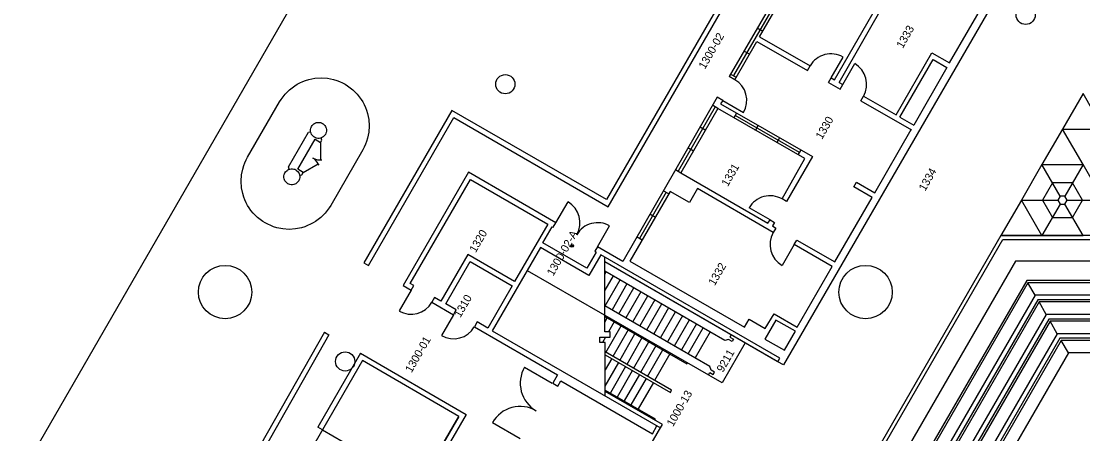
# Model space of a CAD drawing. Extents: x 2146168 to 2147252, y 2145478 to 2146523.
# Drawn here: x 2146242.03 to 2146281.81, y 2145832.28 to 2145847.74 of the extents above; entities that cross this region are included whole.
import ezdxf

# ---------------------------------------------------------------- set-up
doc = ezdxf.new("R2010")
doc.units = 0
for name, color, linetype in [('Level 1', 7, 'Continuous'), ('Level 12', 7, 'Continuous'), ('Level 13', 7, 'Continuous'), ('Level 17', 7, 'Continuous'), ('Level 3', 7, 'Continuous'), ('Level 33', 7, 'Continuous'), ('Level 49', 7, 'Continuous')]:
    doc.layers.add(name, color=color, linetype=linetype)

msp = doc.modelspace()

# ---------------------------------------------------------------- linework, layer by layer
at = {"layer": 'Level 1'}
for p, q in [((2146274.509, 2145855.922), (2146268.559, 2145845.672)), ((2146281.829, 2145854.292), (2146270.589, 2145834.862)), ((2146269.694, 2145847.158), (2146272.349, 2145851.762)), ((2146272.508, 2145845.551), (2146275.29, 2145850.412)), ((2146272.682, 2145845.451), (2146275.464, 2145850.312)), ((2146270.719, 2145849.162), (2146268.719, 2145845.702)), ((2146276.819, 2145846.182), (2146278.275, 2145848.706)), ((2146269.609, 2145847.492), (2146269.819, 2145847.372)), ((2146268.769, 2145845.552), (2146269.594, 2145846.985)), ((2146269.594, 2145846.985), (2146271.497, 2145845.898)), ((2146269.694, 2145847.158), (2146271.596, 2145846.071)), ((2146269.319, 2145846.502), (2146269.109, 2145846.622)), ((2146274.816, 2145844.231), (2146276.159, 2145846.562)), ((2146276.159, 2145846.562), (2146276.819, 2145846.182)), ((2146274.956, 2145844.151), (2146276.199, 2145846.312)), ((2146276.199, 2145846.312), (2146276.719, 2145846.012)), ((2146268.609, 2145845.762), (2146268.819, 2145845.642)), ((2146271.497, 2145845.898), (2146271.596, 2145846.071)), ((2146276.719, 2145846.012), (2146275.477, 2145843.853)), ((2146268.769, 2145845.552), (2146268.559, 2145845.672)), ((2146272.278, 2145845.451), (2146272.377, 2145845.625)), ((2146272.278, 2145845.451), (2146272.713, 2145845.202)), ((2146272.377, 2145845.625), (2146272.508, 2145845.55)), ((2146272.682, 2145845.451), (2146272.813, 2145845.377)), ((2146272.713, 2145845.202), (2146272.813, 2145845.377)), ((2146273.494, 2145844.756), (2146273.594, 2145844.93)), ((2146273.594, 2145844.93), (2146274.816, 2145844.231)), ((2146268.109, 2145844.892), (2146264.579, 2145838.742)), ((2146268.039, 2145844.532), (2146266.649, 2145842.122)), ((2146268.139, 2145844.472), (2146267.939, 2145844.592)), ((2146268.319, 2145844.772), (2146268.109, 2145844.892)), ((2146268.319, 2145844.772), (2146268.239, 2145844.642)), ((2146268.239, 2145844.642), (2146271.679, 2145842.672)), ((2146273.494, 2145844.756), (2146275.397, 2145843.669)), ((2146268.139, 2145844.472), (2146266.749, 2145842.062)), ((2146271.399, 2145842.592), (2146268.139, 2145844.472)), ((2146268.839, 2145844.292), (2146268.739, 2145844.122)), ((2146271.199, 2145842.822), (2146268.789, 2145844.212)), ((2146274.956, 2145844.151), (2146275.477, 2145843.853)), ((2146267.469, 2145843.782), (2146267.679, 2145843.662)), ((2146269.549, 2145843.652), (2146269.649, 2145843.832)), ((2146270.439, 2145843.372), (2146270.339, 2145843.192)), ((2146274.019, 2145841.312), (2146275.378, 2145843.68)), ((2146267.219, 2145842.872), (2146267.009, 2145842.992)), ((2146270.539, 2145841.082), (2146271.399, 2145842.592)), ((2146271.679, 2145842.672), (2146270.709, 2145840.982)), ((2146271.149, 2145842.732), (2146271.249, 2145842.902)), ((2146266.549, 2145842.182), (2146266.749, 2145842.062)), ((2146258.789, 2145842.082), (2146256.339, 2145837.842)), ((2146256.609, 2145837.912), (2146258.859, 2145841.812)), ((2146262.069, 2145840.192), (2146258.789, 2145842.082)), ((2146258.859, 2145841.812), (2146261.759, 2145840.132)), ((2146266.749, 2145842.062), (2146270.009, 2145840.172)), ((2146266.349, 2145841.362), (2146264.839, 2145838.752)), ((2146266.299, 2145841.272), (2146266.089, 2145841.392)), ((2146267.069, 2145840.952), (2146266.349, 2145841.362)), ((2146267.369, 2145841.472), (2146267.069, 2145840.952)), ((2146270.209, 2145839.822), (2146267.369, 2145841.472)), ((2146273.229, 2145841.542), (2146273.329, 2145841.712)), ((2146273.919, 2145841.142), (2146273.229, 2145841.542)), ((2146273.329, 2145841.712), (2146274.019, 2145841.312)), ((2146266.199, 2145841.332), (2146265.199, 2145839.602)), ((2146270.709, 2145840.982), (2146270.539, 2145841.082)), ((2146272.519, 2145838.722), (2146273.919, 2145841.142)), ((2146261.969, 2145840.022), (2146262.069, 2145840.192)), ((2146265.589, 2145840.522), (2146265.799, 2145840.402)), ((2146270.009, 2145840.172), (2146270.089, 2145840.302)), ((2146270.089, 2145840.302), (2146270.259, 2145840.202)), ((2146270.259, 2145840.202), (2146270.179, 2145840.072)), ((2146261.759, 2145840.132), (2146260.519, 2145837.992)), ((2146261.579, 2145839.432), (2146261.929, 2145840.042)), ((2146261.929, 2145840.042), (2146261.969, 2145840.022)), ((2146270.179, 2145840.072), (2146270.309, 2145839.992)), ((2146270.309, 2145839.992), (2146270.209, 2145839.822)), ((2146263.229, 2145838.482), (2146261.579, 2145839.432)), ((2146265.299, 2145839.542), (2146265.089, 2145839.662)), ((2146270.989, 2145839.372), (2146271.089, 2145839.542)), ((2146272.419, 2145838.552), (2146270.989, 2145839.372)), ((2146271.089, 2145839.542), (2146272.519, 2145838.722)), ((2146258.769, 2145839.002), (2146257.759, 2145837.252)), ((2146260.519, 2145837.992), (2146258.769, 2145839.002)), ((2146261.489, 2145839.262), (2146259.679, 2145836.142)), ((2146263.299, 2145838.212), (2146261.489, 2145839.262)), ((2146263.579, 2145839.092), (2146263.229, 2145838.482)), ((2146263.749, 2145838.982), (2146263.299, 2145838.212)), ((2146263.629, 2145839.292), (2146263.529, 2145839.122)), ((2146263.529, 2145839.122), (2146263.579, 2145839.092)), ((2146264.579, 2145838.742), (2146263.629, 2145839.292)), ((2146270.459, 2145835.112), (2146263.749, 2145838.982)), ((2146257.939, 2145837.152), (2146258.849, 2145838.732)), ((2146258.849, 2145838.732), (2146260.429, 2145837.822)), ((2146264.839, 2145838.752), (2146269.129, 2145836.272)), ((2146271.109, 2145836.282), (2146272.419, 2145838.552)), ((2146256.339, 2145837.842), (2146256.639, 2145837.662)), ((2146256.739, 2145837.842), (2146256.609, 2145837.912)), ((2146256.639, 2145837.662), (2146256.739, 2145837.842)), ((2146260.429, 2145837.822), (2146259.509, 2145836.242)), ((2146257.518, 2145837.39), (2146257.419, 2145837.212)), ((2146257.759, 2145837.252), (2146257.518, 2145837.39)), ((2146257.419, 2145837.212), (2146258.229, 2145836.742)), ((2146258.329, 2145836.922), (2146257.939, 2145837.152)), ((2146258.229, 2145836.742), (2146258.329, 2145836.922)), ((2146269.909, 2145836.222), (2146270.239, 2145836.782)), ((2146270.239, 2145836.782), (2146271.109, 2145836.282)), ((2146259.109, 2145836.472), (2146259.009, 2145836.292)), ((2146259.009, 2145836.292), (2146262.129, 2145834.492)), ((2146259.509, 2145836.242), (2146259.109, 2145836.472)), ((2146269.129, 2145836.272), (2146269.309, 2145836.572)), ((2146269.309, 2145836.572), (2146269.909, 2145836.222)), ((2146259.679, 2145836.142), (2146265.979, 2145832.502)), ((2146270.379, 2145834.982), (2146270.459, 2145835.112)), ((2146270.589, 2145834.862), (2146270.379, 2145834.982)), ((2146262.129, 2145834.492), (2146261.949, 2145834.172)), ((2146262.139, 2145834.062), (2146262.249, 2145834.262)), ((2146262.249, 2145834.262), (2146265.679, 2145832.282)), ((2146261.949, 2145834.172), (2146262.139, 2145834.062)), ((2146266.059, 2145832.632), (2146263.909, 2145833.872)), ((2146265.979, 2145832.502), (2146266.059, 2145832.632)), ((2146253.317, 2145832.424), (2146253.14, 2145832.529)), ((2146265.679, 2145832.282), (2146265.849, 2145832.582))]:
    msp.add_line(p, q, dxfattribs=at)
msp.add_lwpolyline([(2146270.629, 2145835.412), (2146271.039, 2145836.122), (2146270.309, 2145836.542), (2146269.899, 2145835.832), (2146270.629, 2145835.412)], dxfattribs=at)
msp.add_lwpolyline([(2146254.817, 2145835.026), (2146245.991, 2145819.719), (2146251.682, 2145816.419), (2146259.92, 2145830.716), (2146257.847, 2145831.918), (2146258.433, 2145832.934)], close=True, dxfattribs=at)
at = {"layer": 'Level 12'}
for p, q in [((2146271.099, 2145881.152), (2146205.269, 2145767.102)), ((2146274.059, 2145858.552), (2146263.959, 2145841.062)), ((2146264.029, 2145840.792), (2146274.329, 2145858.622)), ((2146258.169, 2145844.402), (2146254.869, 2145838.692)), ((2146263.959, 2145841.062), (2146258.169, 2145844.402)), ((2146255.039, 2145838.592), (2146258.239, 2145844.132)), ((2146258.239, 2145844.132), (2146264.029, 2145840.792)), ((2146278.739, 2145839.712), (2146271.519, 2145827.202)), ((2146271.679, 2145827.202), (2146278.819, 2145839.562)), ((2146285.669, 2145839.712), (2146278.739, 2145839.712)), ((2146278.819, 2145839.562), (2146285.669, 2145839.562)), ((2146254.869, 2145838.692), (2146255.039, 2145838.592)), ((2146270.359, 2145834.992), (2146263.899, 2145838.722)), ((2146270.379, 2145834.982), (2146263.899, 2145838.722)), ((2146268.299, 2145834.192), (2146261.004, 2145838.386)), ((2146279.709, 2145838.022), (2146273.739, 2145827.702)), ((2146279.749, 2145837.942), (2146273.839, 2145827.702)), ((2146285.669, 2145838.022), (2146279.709, 2145838.022)), ((2146280.029, 2145837.472), (2146279.749, 2145837.942)), ((2146285.669, 2145837.942), (2146279.749, 2145837.942)), ((2146280.169, 2145837.222), (2146274.669, 2145827.702)), ((2146280.439, 2145836.752), (2146280.169, 2145837.222)), ((2146285.669, 2145837.222), (2146280.169, 2145837.222)), ((2146280.849, 2145836.032), (2146280.589, 2145836.502)), ((2146253.391, 2145836.092), (2146242.048, 2145816.147)), ((2146253.562, 2145835.991), (2146242.33, 2145816.217)), ((2146253.391, 2145836.092), (2146253.562, 2145835.991)), ((2146280.949, 2145835.862), (2146276.239, 2145827.702)), ((2146280.999, 2145835.782), (2146276.329, 2145827.702)), ((2146285.669, 2145835.862), (2146280.949, 2145835.862)), ((2146281.269, 2145835.312), (2146280.999, 2145835.782)), ((2146285.669, 2145835.782), (2146280.999, 2145835.782)), ((2146269.156, 2145835.688), (2146268.299, 2145834.192)), ((2146254.742, 2145835.297), (2146253.144, 2145832.527)), ((2146254.817, 2145835.026), (2146253.317, 2145832.427)), ((2146254.742, 2145835.297), (2146258.704, 2145833.004)), ((2146258.433, 2145832.934), (2146254.817, 2145835.026)), ((2146281.269, 2145835.312), (2146276.869, 2145827.702)), ((2146285.669, 2145835.312), (2146281.269, 2145835.312)), ((2146258.704, 2145833.004), (2146258.119, 2145831.991)), ((2146258.433, 2145832.934), (2146257.847, 2145831.918))]:
    msp.add_line(p, q, dxfattribs=at)
for points in [[(2146285.669, 2145838.752), (2146279.289, 2145838.752), (2146272.619, 2145827.202)], [(2146268.639, 2145835.992), (2146268.589, 2145835.902), (2146268.719, 2145835.832), (2146268.669, 2145835.742), (2146268.539, 2145835.812), (2146268.399, 2145835.782), (2146263.899, 2145838.372)], [(2146285.669, 2145837.472), (2146280.029, 2145837.472), (2146274.379, 2145827.702), (2146274.669, 2145827.202)], [(2146267.779, 2145834.492), (2146267.829, 2145834.582), (2146267.959, 2145834.502), (2146268.009, 2145834.592), (2146267.879, 2145834.662), (2146267.839, 2145834.802), (2146263.899, 2145837.072)], [(2146285.669, 2145837.302), (2146280.119, 2145837.302), (2146274.579, 2145827.702), (2146274.869, 2145827.202)], [(2146285.669, 2145836.752), (2146280.439, 2145836.752), (2146275.209, 2145827.702), (2146275.499, 2145827.202)], [(2146285.669, 2145836.582), (2146280.539, 2145836.582), (2146275.409, 2145827.702), (2146275.699, 2145827.202)], [(2146285.669, 2145836.502), (2146280.589, 2145836.502), (2146275.499, 2145827.702), (2146275.789, 2145827.202)], [(2146285.669, 2145836.032), (2146280.849, 2145836.032), (2146276.039, 2145827.702), (2146276.329, 2145827.202)]]:
    msp.add_lwpolyline(points, dxfattribs=at)
at = {"layer": 'Level 13'}
for p, q in [((2146263.899, 2145838.262), (2146263.949, 2145838.352)), ((2146264.209, 2145838.202), (2146263.899, 2145837.662)), ((2146263.909, 2145837.072), (2146264.469, 2145838.052)), ((2146264.729, 2145837.902), (2146264.169, 2145836.922)), ((2146264.429, 2145836.772), (2146264.989, 2145837.752)), ((2146265.249, 2145837.602), (2146264.689, 2145836.622)), ((2146264.949, 2145836.472), (2146265.509, 2145837.452)), ((2146265.769, 2145837.302), (2146265.209, 2145836.322)), ((2146265.469, 2145836.172), (2146266.029, 2145837.152)), ((2146266.289, 2145837.002), (2146265.729, 2145836.022)), ((2146263.899, 2145836.462), (2146263.989, 2145836.622)), ((2146265.989, 2145835.872), (2146266.549, 2145836.852)), ((2146266.809, 2145836.702), (2146266.249, 2145835.722)), ((2146263.939, 2145835.332), (2146264.509, 2145836.322)), ((2146264.249, 2145836.472), (2146264.039, 2145836.102)), ((2146266.509, 2145835.572), (2146267.069, 2145836.552)), ((2146267.329, 2145836.402), (2146266.769, 2145835.422)), ((2146267.019, 2145835.272), (2146267.589, 2145836.252)), ((2146263.929, 2145835.902), (2146263.809, 2145835.702)), ((2146264.769, 2145836.172), (2146264.199, 2145835.182)), ((2146264.459, 2145835.032), (2146265.029, 2145836.022)), ((2146265.289, 2145835.872), (2146264.719, 2145834.882)), ((2146267.849, 2145836.102), (2146267.279, 2145835.122)), ((2146264.979, 2145834.732), (2146265.549, 2145835.722)), ((2146265.809, 2145835.572), (2146265.239, 2145834.582)), ((2146265.499, 2145834.432), (2146266.069, 2145835.422)), ((2146264.159, 2145835.102), (2146263.909, 2145834.672)), ((2146266.329, 2145835.272), (2146265.759, 2145834.282)), ((2146263.909, 2145834.062), (2146264.419, 2145834.952)), ((2146264.679, 2145834.802), (2146264.109, 2145833.812)), ((2146264.369, 2145833.662), (2146264.939, 2145834.652)), ((2146265.199, 2145834.502), (2146264.629, 2145833.512)), ((2146264.889, 2145833.362), (2146265.459, 2145834.352)), ((2146265.719, 2145834.202), (2146265.149, 2145833.212))]:
    msp.add_line(p, q, dxfattribs=at)
for points in [[(2146282.499, 2145843.852), (2146281.819, 2145845.032), (2146281.049, 2145843.702), (2146282.419, 2145843.702)], [(2146281.049, 2145843.702), (2146280.279, 2145842.372), (2146281.819, 2145842.372), (2146281.049, 2145843.702)], [(2146280.959, 2145841.192), (2146280.279, 2145842.372), (2146279.509, 2145841.042), (2146280.879, 2145841.042)], [(2146281.219, 2145841.042), (2146282.589, 2145841.042), (2146281.819, 2145842.372), (2146281.139, 2145841.192)], [(2146281.799, 2145841.042), (2146281.429, 2145841.692), (2146280.669, 2145841.692), (2146280.299, 2145841.042), (2146280.669, 2145840.392), (2146281.429, 2145840.392), (2146281.799, 2145841.042)], [(2146279.509, 2145841.042), (2146278.739, 2145839.712), (2146280.279, 2145839.712), (2146279.509, 2145841.042)], [(2146281.219, 2145841.042), (2146281.139, 2145841.192), (2146280.959, 2145841.192), (2146280.879, 2145841.042), (2146280.959, 2145840.892), (2146281.139, 2145840.892), (2146281.219, 2145841.042)], [(2146280.959, 2145840.892), (2146280.279, 2145839.712), (2146281.819, 2145839.712), (2146281.139, 2145840.892)], [(2146263.909, 2145833.692), (2146263.909, 2145835.702), (2146263.709, 2145835.702), (2146263.709, 2145835.902), (2146264.099, 2145835.902), (2146264.099, 2145836.102), (2146263.899, 2145836.102), (2146263.899, 2145838.892)], [(2146263.899, 2145836.672), (2146266.969, 2145834.902), (2146266.999, 2145834.942)], [(2146263.909, 2145835.242), (2146266.359, 2145833.832), (2146266.399, 2145833.912), (2146263.909, 2145835.352)], [(2146263.909, 2145833.922), (2146265.789, 2145832.842), (2146265.759, 2145832.802)]]:
    msp.add_lwpolyline(points, dxfattribs=at)
at = {"layer": 'Level 17'}
for p, q in [((2146253.249, 2145843.192), (2146253.249, 2145842.552)), ((2146252.599, 2145842.072), (2146253.159, 2145842.392))]:
    msp.add_line(p, q, dxfattribs=at)
for points in [[(2146251.709, 2145844.722), (2146251.769, 2145844.812), (2146251.839, 2145844.912), (2146251.919, 2145845.012), (2146252.079, 2145845.172), (2146252.179, 2145845.252), (2146252.279, 2145845.322), (2146252.369, 2145845.382), (2146252.469, 2145845.432), (2146252.579, 2145845.482), (2146252.679, 2145845.522), (2146252.809, 2145845.562), (2146253.029, 2145845.602), (2146253.269, 2145845.622), (2146253.509, 2145845.602), (2146253.729, 2145845.562), (2146253.859, 2145845.522), (2146253.959, 2145845.482), (2146254.069, 2145845.432), (2146254.169, 2145845.382), (2146254.259, 2145845.322), (2146254.359, 2145845.252), (2146254.459, 2145845.172), (2146254.619, 2145845.012), (2146254.699, 2145844.912), (2146254.769, 2145844.812), (2146254.829, 2145844.722), (2146254.879, 2145844.622), (2146254.929, 2145844.512), (2146254.969, 2145844.412), (2146255.009, 2145844.282), (2146255.049, 2145844.062), (2146255.069, 2145843.822), (2146255.049, 2145843.582), (2146255.009, 2145843.362), (2146254.969, 2145843.232), (2146254.929, 2145843.132), (2146254.879, 2145843.022), (2146254.829, 2145842.922), (2146253.629, 2145840.842), (2146253.569, 2145840.752), (2146253.499, 2145840.652), (2146253.419, 2145840.552), (2146253.259, 2145840.392), (2146253.159, 2145840.312), (2146253.059, 2145840.242), (2146252.969, 2145840.182), (2146252.869, 2145840.132), (2146252.759, 2145840.082), (2146252.659, 2145840.042), (2146252.529, 2145840.002), (2146252.309, 2145839.962), (2146252.069, 2145839.942), (2146251.829, 2145839.962), (2146251.609, 2145840.002), (2146251.479, 2145840.042), (2146251.379, 2145840.082), (2146251.269, 2145840.132), (2146251.169, 2145840.182), (2146251.079, 2145840.242), (2146250.979, 2145840.312), (2146250.879, 2145840.392), (2146250.719, 2145840.552), (2146250.639, 2145840.652), (2146250.569, 2145840.752), (2146250.509, 2145840.842), (2146250.459, 2145840.942), (2146250.409, 2145841.052), (2146250.369, 2145841.152), (2146250.329, 2145841.282), (2146250.289, 2145841.502), (2146250.269, 2145841.742), (2146250.289, 2145841.982), (2146250.329, 2145842.202), (2146250.369, 2145842.332), (2146250.409, 2145842.432), (2146250.459, 2145842.542), (2146250.509, 2145842.642), (2146251.709, 2145844.722)], [(2146252.869, 2145843.622), (2146252.869, 2145843.682), (2146252.879, 2145843.732), (2146252.889, 2145843.762), (2146252.909, 2145843.802), (2146252.929, 2145843.832), (2146252.989, 2145843.892), (2146253.019, 2145843.912), (2146253.059, 2145843.932), (2146253.089, 2145843.942), (2146253.139, 2145843.952), (2146253.199, 2145843.952), (2146253.249, 2145843.942), (2146253.279, 2145843.932), (2146253.319, 2145843.912), (2146253.349, 2145843.892), (2146253.409, 2145843.832), (2146253.429, 2145843.802), (2146253.449, 2145843.762), (2146253.459, 2145843.732), (2146253.469, 2145843.682), (2146253.469, 2145843.622), (2146253.459, 2145843.572), (2146253.449, 2145843.542), (2146253.429, 2145843.502), (2146253.409, 2145843.472), (2146253.349, 2145843.412), (2146253.319, 2145843.392), (2146253.279, 2145843.372), (2146253.249, 2145843.362), (2146253.199, 2145843.352), (2146253.139, 2145843.352), (2146253.089, 2145843.362), (2146253.059, 2145843.372), (2146253.019, 2145843.392), (2146252.989, 2145843.412), (2146252.929, 2145843.472), (2146252.909, 2145843.502), (2146252.889, 2145843.542), (2146252.879, 2145843.572), (2146252.869, 2145843.622)], [(2146252.069, 2145842.192), (2146252.039, 2145842.282), (2146252.789, 2145843.582), (2146252.879, 2145843.602)], [(2146252.459, 2145841.962), (2146252.549, 2145841.982), (2146252.599, 2145842.072), (2146252.389, 2145842.192), (2146253.039, 2145843.322), (2146253.249, 2145843.192), (2146253.299, 2145843.282), (2146253.269, 2145843.372)], [(2146253.189, 2145842.342), (2146253.159, 2145842.402), (2146253.119, 2145842.462), (2146253.059, 2145842.532), (2146252.989, 2145842.592), (2146252.959, 2145842.612), (2146252.999, 2145842.592), (2146253.089, 2145842.562), (2146253.129, 2145842.552), (2146253.219, 2145842.542), (2146253.289, 2145842.542)], [(2146251.869, 2145841.882), (2146251.869, 2145841.942), (2146251.879, 2145841.992), (2146251.889, 2145842.022), (2146251.909, 2145842.062), (2146251.929, 2145842.092), (2146251.989, 2145842.152), (2146252.019, 2145842.172), (2146252.059, 2145842.192), (2146252.089, 2145842.202), (2146252.139, 2145842.212), (2146252.199, 2145842.212), (2146252.249, 2145842.202), (2146252.279, 2145842.192), (2146252.319, 2145842.172), (2146252.349, 2145842.152), (2146252.409, 2145842.092), (2146252.429, 2145842.062), (2146252.449, 2145842.022), (2146252.459, 2145841.992), (2146252.469, 2145841.942), (2146252.469, 2145841.882), (2146252.459, 2145841.832), (2146252.449, 2145841.802), (2146252.429, 2145841.762), (2146252.409, 2145841.732), (2146252.349, 2145841.672), (2146252.319, 2145841.652), (2146252.279, 2145841.632), (2146252.249, 2145841.622), (2146252.199, 2145841.612), (2146252.139, 2145841.612), (2146252.089, 2145841.622), (2146252.059, 2145841.632), (2146252.019, 2145841.652), (2146251.989, 2145841.672), (2146251.929, 2145841.732), (2146251.909, 2145841.762), (2146251.889, 2145841.802), (2146251.879, 2145841.832), (2146251.869, 2145841.882)]]:
    msp.add_lwpolyline(points, dxfattribs=at)
at = {"layer": 'Level 3'}
for p, q in [((2146272.376, 2145845.621), (2146272.825, 2145846.4)), ((2146272.812, 2145845.376), (2146273.262, 2145846.155)), ((2146268.319, 2145844.772), (2146269.098, 2145844.322)), ((2146262.069, 2145840.192), (2146262.519, 2145840.971)), ((2146270.089, 2145840.302), (2146269.31, 2145840.752)), ((2146263.629, 2145839.292), (2146264.079, 2145840.071)), ((2146270.989, 2145839.372), (2146270.539, 2145838.593)), ((2146262.679, 2145839.322), (2146262.629, 2145839.322)), ((2146262.679, 2145839.322), (2146262.729, 2145839.322)), ((2146256.639, 2145837.662), (2146256.189, 2145836.883)), ((2146258.229, 2145836.742), (2146257.779, 2145835.963)), ((2146260.89, 2145834.782), (2146261.929, 2145834.182)), ((2146259.69, 2145832.704), (2146260.729, 2145832.104)), ((2146253.317, 2145832.424), (2146254.097, 2145831.974)), ((2146265.396, 2145831.49), (2146265.996, 2145832.529))]:
    msp.add_line(p, q, dxfattribs=at)
for centre, radius in [((2146279.669, 2145847.982), 0.36), ((2146260.169, 2145845.382), 0.36), ((2146262.679, 2145839.322), 0.05), ((2146262.679, 2145839.322), 0.05), ((2146262.679, 2145839.322), 0.02), ((2146262.679, 2145839.322), 0.02), ((2146249.669, 2145837.592), 1), ((2146273.669, 2145837.592), 1), ((2146254.169, 2145834.992), 0.36)]:
    msp.add_circle(centre, radius, dxfattribs=at)
at = {"layer": 'Level 33'}
for centre, radius, start, end in [((2146272.375, 2145845.621), 0.9, 60, 150), ((2146272.812, 2145845.376), 0.9, 330, 60), ((2146268.319, 2145844.772), 0.9, 330, 60), ((2146262.069, 2145840.192), 0.9, 330, 60), ((2146270.089, 2145840.302), 0.9, 60, 150), ((2146263.629, 2145839.292), 0.9, 60, 150), ((2146270.989, 2145839.372), 0.9, 150, 240), ((2146256.639, 2145837.662), 0.9, 240, 330), ((2146258.229, 2145836.742), 0.9, 240, 330), ((2146261.929, 2145834.182), 1.2, 150, 240), ((2146260.729, 2145832.104), 1.2, 60, 150)]:
    msp.add_arc(centre, radius, start, end, dxfattribs=at)

# ---------------------------------------------------------------- texts
at = {"layer": 'Level 1'}
msp.add_text('1334', height=0.3, rotation=60.451, dxfattribs=at).set_placement((2146275.903, 2145841.351))
at = {"layer": 'Level 49'}
for s, rotation, p in [('1333', 60.451, (2146275.064, 2145846.699)), ('1300-02', 59.9977, (2146267.649, 2145845.92)), ('1330', 60.0405, (2146272.036, 2145843.289)), ('1331', 59.9725, (2146268.506, 2145841.522)), ('1320', 59.9725, (2146259.059, 2145839.045)), ('1300-02-A', 59.9725, (2146261.963, 2145838.171)), ('1332', 59.9725, (2146268.015, 2145837.807)), ('1310', 59.9725, (2146258.485, 2145836.612)), ('1300-01', 59.9956, (2146256.655, 2145834.545)), ('9211', 59.9725, (2146268.324, 2145834.56)), ('1000-13', 59.9725, (2146266.453, 2145832.524))]:
    msp.add_text(s, height=0.3, rotation=rotation, dxfattribs=at).set_placement(p)

doc.saveas('drawing.dxf')
